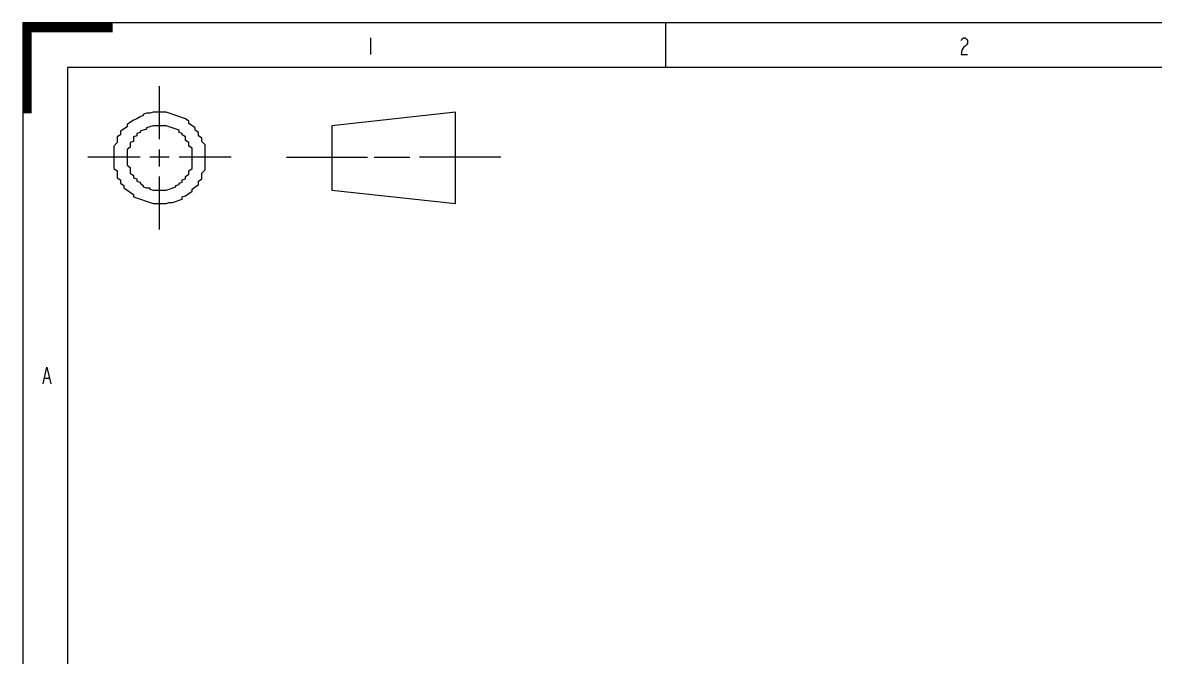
# Model space of a CAD drawing. Header units: millimetres. Extents: x -41 to 379, y -37 to 257.
# Drawn here: x -41.1 to 88.1, y 184.4 to 256.9 of the extents above; entities that cross this region are included whole.
import ezdxf
from ezdxf.lldxf.tags import DXFTag

# ---------------------------------------------------------------- set-up
doc = ezdxf.new("R2010")
doc.units = ezdxf.units.MM
doc.layers.add('EFEXPLORER-ENCLOSURE-DXF_FORMAT', color=7, linetype='Continuous')
tags = doc.linetypes.add('DASHED', pattern=[25.72, 12.86, -12.86]).pattern_tags.tags
tags[6:7] = [DXFTag(74, 4), DXFTag(75, 0), DXFTag(340, '0'), DXFTag(46, 0.0), DXFTag(50, 0.0), DXFTag(44, 0.0), DXFTag(45, 0.0)]
tags[4:5] = [DXFTag(74, 4), DXFTag(75, 0), DXFTag(340, '0'), DXFTag(46, 0.0), DXFTag(50, 0.0), DXFTag(44, 0.0), DXFTag(45, 0.0)]

msp = doc.modelspace()

# ---------------------------------------------------------------- linework, layer by layer
at = {"layer": 'EFEXPLORER-ENCLOSURE-DXF_FORMAT', "color": 18, "linetype": 'DASHED'}
for q in [(-41.14, -37.09), (378.86, 256.91)]:
    msp.add_line((-41.14, 256.91), q, dxfattribs=at)
at = {"layer": 'EFEXPLORER-ENCLOSURE-DXF_FORMAT', "color": 18, "linetype": 'Continuous'}
for p, q in [((-41.14, 256.9), (-30.9, 256.9)), ((-41.14, 256.85), (-30.9, 256.85)), ((-41.14, 256.81), (-30.9, 256.81)), ((-41.14, 256.77), (-30.9, 256.77)), ((-41.14, 256.72), (-30.9, 256.72)), ((-41.14, 256.68), (-30.9, 256.68)), ((-41.14, 256.64), (-30.9, 256.64)), ((-41.14, 256.59), (-30.9, 256.59)), ((-41.14, 256.55), (-30.9, 256.55)), ((-41.14, 256.51), (-30.9, 256.51)), ((-41.14, 256.46), (-30.9, 256.46)), ((-41.14, 256.42), (-30.9, 256.42)), ((-41.14, 256.38), (-30.9, 256.38)), ((-41.14, 256.33), (-30.9, 256.33)), ((-41.14, 256.29), (-30.9, 256.29)), ((-41.14, 256.25), (-30.9, 256.25)), ((-41.14, 256.2), (-30.9, 256.2)), ((-41.14, 256.16), (-30.9, 256.16)), ((-41.14, 256.12), (-30.9, 256.12)), ((-41.14, 256.07), (-30.9, 256.07)), ((-41.14, 256.03), (-30.9, 256.03)), ((-41.14, 255.99), (-30.9, 255.99)), ((-41.14, 255.94), (-30.9, 255.94)), ((-41.14, 255.9), (-30.9, 255.9)), ((-41.14, 255.86), (-40.12, 255.86)), ((-41.14, 255.81), (-40.12, 255.81)), ((-41.14, 255.77), (-40.12, 255.77)), ((-41.14, 255.73), (-40.12, 255.73)), ((-41.14, 255.68), (-40.12, 255.68)), ((-41.14, 255.64), (-40.12, 255.64)), ((-41.14, 255.6), (-40.12, 255.6)), ((-41.14, 255.55), (-40.12, 255.55)), ((-41.14, 255.51), (-40.12, 255.51)), ((-41.14, 255.47), (-40.12, 255.47)), ((-41.14, 255.42), (-40.12, 255.42)), ((-41.14, 255.38), (-40.12, 255.38)), ((-41.14, 255.34), (-40.12, 255.34)), ((-41.14, 255.29), (-40.12, 255.29)), ((-41.14, 255.25), (-40.12, 255.25)), ((-41.14, 255.21), (-40.12, 255.21)), ((-41.14, 255.16), (-40.12, 255.16)), ((-41.14, 255.12), (-40.12, 255.12)), ((-41.14, 255.08), (-40.12, 255.08)), ((-41.14, 255.03), (-40.12, 255.03)), ((-41.14, 254.99), (-40.12, 254.99)), ((-41.14, 254.95), (-40.12, 254.95)), ((-41.14, 254.9), (-40.12, 254.9)), ((-41.14, 254.86), (-40.12, 254.86)), ((-41.14, 254.82), (-40.12, 254.82)), ((-41.14, 254.77), (-40.12, 254.77)), ((-41.14, 254.73), (-40.12, 254.73)), ((-41.14, 254.69), (-40.12, 254.69)), ((-41.14, 254.64), (-40.12, 254.64)), ((-41.14, 254.6), (-40.12, 254.6)), ((-41.14, 254.56), (-40.12, 254.56)), ((-41.14, 254.51), (-40.12, 254.51)), ((-41.14, 254.47), (-40.12, 254.47)), ((-41.14, 254.43), (-40.12, 254.43)), ((-41.14, 254.38), (-40.12, 254.38)), ((-41.14, 254.34), (-40.12, 254.34)), ((-41.14, 254.3), (-40.12, 254.3)), ((-41.14, 254.25), (-40.12, 254.25)), ((-41.14, 254.21), (-40.12, 254.21)), ((-41.14, 254.17), (-40.12, 254.17)), ((-41.14, 254.12), (-40.12, 254.12)), ((-41.14, 254.08), (-40.12, 254.08)), ((-41.14, 254.04), (-40.12, 254.04)), ((-41.14, 253.99), (-40.12, 253.99)), ((-41.14, 253.95), (-40.12, 253.95)), ((-41.14, 253.91), (-40.12, 253.91)), ((-41.14, 253.86), (-40.12, 253.86)), ((-41.14, 253.82), (-40.12, 253.82)), ((-41.14, 253.78), (-40.12, 253.78)), ((-41.14, 253.73), (-40.12, 253.73)), ((-41.14, 253.69), (-40.12, 253.69)), ((-41.14, 253.64), (-40.12, 253.64)), ((-41.14, 253.6), (-40.12, 253.6)), ((-41.14, 253.56), (-40.12, 253.56)), ((-41.14, 253.51), (-40.12, 253.51)), ((-41.14, 253.47), (-40.12, 253.47)), ((-41.14, 253.43), (-40.12, 253.43)), ((-41.14, 253.38), (-40.12, 253.38)), ((-41.14, 253.34), (-40.12, 253.34)), ((-41.14, 253.3), (-40.12, 253.3)), ((-41.14, 253.25), (-40.12, 253.25)), ((-41.14, 253.21), (-40.12, 253.21)), ((-41.14, 253.17), (-40.12, 253.17)), ((-41.14, 253.12), (-40.12, 253.12)), ((-41.14, 253.08), (-40.12, 253.08)), ((-41.14, 253.04), (-40.12, 253.04)), ((-41.14, 252.99), (-40.12, 252.99)), ((-41.14, 252.95), (-40.12, 252.95)), ((-41.14, 252.91), (-40.12, 252.91)), ((-41.14, 252.86), (-40.12, 252.86)), ((-41.14, 252.82), (-40.12, 252.82)), ((-41.14, 252.78), (-40.12, 252.78)), ((-41.14, 252.73), (-40.12, 252.73)), ((-41.14, 252.69), (-40.12, 252.69)), ((-41.14, 252.65), (-40.12, 252.65)), ((-41.14, 252.6), (-40.12, 252.6)), ((-41.14, 252.56), (-40.12, 252.56)), ((-41.14, 252.52), (-40.12, 252.52)), ((-41.14, 252.47), (-40.12, 252.47)), ((-41.14, 252.43), (-40.12, 252.43)), ((-41.14, 252.39), (-40.12, 252.39)), ((-41.14, 252.34), (-40.12, 252.34)), ((-41.14, 252.3), (-40.12, 252.3)), ((-41.14, 252.26), (-40.12, 252.26)), ((-41.14, 252.21), (-40.12, 252.21)), ((-41.14, 252.17), (-40.12, 252.17)), ((-41.14, 252.13), (-40.12, 252.13)), ((-41.14, 252.08), (-40.12, 252.08)), ((-41.14, 252.04), (-40.12, 252.04)), ((-41.14, 252), (-40.12, 252)), ((-41.14, 251.95), (-40.12, 251.95)), ((-41.14, 251.91), (-40.12, 251.91)), ((-41.14, 251.87), (-40.12, 251.87)), ((-41.14, 251.82), (-40.12, 251.82)), ((-41.14, 251.78), (-40.12, 251.78)), ((-41.14, 251.74), (-40.12, 251.74)), ((-41.14, 251.69), (-40.12, 251.69)), ((-41.14, 251.65), (-40.12, 251.65)), ((-41.14, 251.61), (-40.12, 251.61)), ((-41.14, 251.56), (-40.12, 251.56)), ((-41.14, 251.52), (-40.12, 251.52)), ((-41.14, 251.48), (-40.12, 251.48)), ((-41.14, 251.43), (-40.12, 251.43)), ((-41.14, 251.39), (-40.12, 251.39)), ((-41.14, 251.35), (-40.12, 251.35)), ((-41.14, 251.3), (-40.12, 251.3)), ((-41.14, 251.26), (-40.12, 251.26)), ((-41.14, 251.22), (-40.12, 251.22)), ((-41.14, 251.17), (-40.12, 251.17)), ((-41.14, 251.13), (-40.12, 251.13)), ((-41.14, 251.09), (-40.12, 251.09)), ((-41.14, 251.04), (-40.12, 251.04)), ((-41.14, 251), (-40.12, 251)), ((-41.14, 250.96), (-40.12, 250.96)), ((-41.14, 250.91), (-40.12, 250.91)), ((-41.14, 250.87), (-40.12, 250.87)), ((-41.14, 250.83), (-40.12, 250.83)), ((-41.14, 250.78), (-40.12, 250.78)), ((-41.14, 250.74), (-40.12, 250.74)), ((-41.14, 250.7), (-40.12, 250.7)), ((-41.14, 250.65), (-40.12, 250.65)), ((-41.14, 250.61), (-40.12, 250.61)), ((-41.14, 250.57), (-40.12, 250.57)), ((-41.14, 250.52), (-40.12, 250.52)), ((-41.14, 250.48), (-40.12, 250.48)), ((-41.14, 250.44), (-40.12, 250.44)), ((-41.14, 250.39), (-40.12, 250.39)), ((-41.14, 250.35), (-40.12, 250.35)), ((-41.14, 250.31), (-40.12, 250.31)), ((-41.14, 250.26), (-40.12, 250.26)), ((-41.14, 250.22), (-40.12, 250.22)), ((-41.14, 250.18), (-40.12, 250.18)), ((-41.14, 250.13), (-40.12, 250.13)), ((-41.14, 250.09), (-40.12, 250.09)), ((-41.14, 250.05), (-40.12, 250.05)), ((-41.14, 250), (-40.12, 250)), ((-41.14, 249.96), (-40.12, 249.96)), ((-41.14, 249.92), (-40.12, 249.92)), ((-41.14, 249.87), (-40.12, 249.87)), ((-41.14, 249.83), (-40.12, 249.83)), ((-41.14, 249.79), (-40.12, 249.79)), ((-41.14, 249.74), (-40.12, 249.74)), ((-41.14, 249.7), (-40.12, 249.7)), ((-41.14, 249.66), (-40.12, 249.66)), ((-41.14, 249.61), (-40.12, 249.61)), ((-41.14, 249.57), (-40.12, 249.57)), ((-41.14, 249.53), (-40.12, 249.53)), ((-41.14, 249.48), (-40.12, 249.48)), ((-25.52, 243.59), (-25.52, 249.66)), ((-41.14, 249.44), (-40.12, 249.44)), ((-41.14, 249.4), (-40.12, 249.4)), ((-41.14, 249.35), (-40.12, 249.35)), ((-41.14, 249.31), (-40.12, 249.31)), ((-41.14, 249.27), (-40.12, 249.27)), ((-41.14, 249.22), (-40.12, 249.22)), ((-41.14, 249.18), (-40.12, 249.18)), ((-41.14, 249.14), (-40.12, 249.14)), ((-41.14, 249.09), (-40.12, 249.09)), ((-41.14, 249.05), (-40.12, 249.05)), ((-41.14, 249.01), (-40.12, 249.01)), ((-41.14, 248.96), (-40.12, 248.96)), ((-41.14, 248.92), (-40.12, 248.92)), ((-41.14, 248.88), (-40.12, 248.88)), ((-41.14, 248.83), (-40.12, 248.83)), ((-41.14, 248.79), (-40.12, 248.79)), ((-41.14, 248.74), (-40.12, 248.74)), ((-41.14, 248.7), (-40.12, 248.7)), ((-41.14, 248.66), (-40.12, 248.66)), ((-41.14, 248.61), (-40.12, 248.61)), ((-41.14, 248.57), (-40.12, 248.57)), ((-41.14, 248.53), (-40.12, 248.53)), ((-41.14, 248.48), (-40.12, 248.48)), ((-41.14, 248.44), (-40.12, 248.44)), ((-41.14, 248.4), (-40.12, 248.4)), ((-41.14, 248.35), (-40.12, 248.35)), ((-41.14, 248.31), (-40.12, 248.31)), ((-41.14, 248.27), (-40.12, 248.27)), ((-41.14, 248.22), (-40.12, 248.22)), ((-41.14, 248.18), (-40.12, 248.18)), ((-41.14, 248.14), (-40.12, 248.14)), ((-41.14, 248.09), (-40.12, 248.09)), ((-41.14, 248.05), (-40.12, 248.05)), ((-41.14, 248.01), (-40.12, 248.01)), ((-41.14, 247.96), (-40.12, 247.96)), ((-41.14, 247.92), (-40.12, 247.92)), ((-41.14, 247.88), (-40.12, 247.88)), ((-41.14, 247.83), (-40.12, 247.83)), ((-41.14, 247.79), (-40.12, 247.79)), ((-41.14, 247.75), (-40.12, 247.75)), ((-41.14, 247.7), (-40.12, 247.7)), ((-41.14, 247.66), (-40.12, 247.66)), ((-41.14, 247.62), (-40.12, 247.62)), ((-41.14, 247.57), (-40.12, 247.57)), ((-41.14, 247.53), (-40.12, 247.53)), ((-41.14, 247.49), (-40.12, 247.49)), ((-41.14, 247.44), (-40.12, 247.44)), ((-41.14, 247.4), (-40.12, 247.4)), ((-41.14, 247.36), (-40.12, 247.36)), ((-41.14, 247.31), (-40.12, 247.31)), ((-41.14, 247.27), (-40.12, 247.27)), ((-41.14, 247.23), (-40.12, 247.23)), ((-41.14, 247.18), (-40.12, 247.18)), ((-41.14, 247.14), (-40.12, 247.14)), ((-41.14, 247.1), (-40.12, 247.1)), ((-41.14, 247.05), (-40.12, 247.05)), ((-41.14, 247.01), (-40.12, 247.01)), ((-41.14, 246.97), (-40.12, 246.97)), ((-41.14, 246.92), (-40.12, 246.92)), ((-41.14, 246.88), (-40.12, 246.88)), ((-41.14, 246.84), (-40.12, 246.84)), ((-41.14, 246.79), (-40.12, 246.79)), ((-41.14, 246.75), (-40.12, 246.75)), ((-41.14, 246.71), (-40.12, 246.71)), ((-41.14, 246.66), (-40.12, 246.66)), ((-28.49, 245.79), (-29.23, 245.27)), ((-28.12, 245.92), (-28.49, 245.79)), ((-27.75, 246.17), (-28.12, 245.92)), ((-27.38, 246.3), (-27.75, 246.17)), ((-27.01, 246.56), (-27.38, 246.43)), ((-27.38, 246.43), (-27.38, 246.3)), ((-26.64, 246.56), (-27.01, 246.56)), ((-26.26, 246.69), (-26.64, 246.56)), ((-24.78, 246.69), (-26.26, 246.69)), ((-22.55, 245.92), (-24.78, 246.69)), ((-22.18, 245.66), (-22.55, 245.92)), ((-22.18, 245.4), (-22.18, 245.66)), ((8.24, 246.69), (-5.86, 245.14)), ((8.24, 236.24), (8.24, 246.69)), ((-29.23, 245.01), (-29.98, 244.5)), ((-29.98, 244.5), (-29.98, 244.11)), ((-29.23, 245.27), (-29.23, 245.01)), ((-27.75, 244.37), (-28.12, 244.24)), ((-27.01, 244.75), (-27.75, 244.5)), ((-27.75, 244.5), (-27.75, 244.37)), ((-26.26, 245.14), (-27.01, 244.88)), ((-27.01, 244.88), (-27.01, 244.75)), ((-24.78, 245.14), (-26.26, 245.14)), ((-23.3, 244.62), (-24.78, 245.14)), ((-23.3, 244.37), (-23.3, 244.62)), ((-22.93, 244.24), (-23.3, 244.37)), ((-21.44, 244.88), (-22.18, 245.4)), ((-21.44, 244.62), (-21.44, 244.88)), ((-21.07, 244.37), (-21.44, 244.62)), ((-21.07, 243.98), (-21.07, 244.37)), ((-5.86, 245.14), (-5.86, 237.78)), ((-30.35, 243.21), (-30.72, 242.82)), ((-29.98, 244.11), (-30.35, 243.85)), ((-30.35, 243.85), (-30.35, 243.21)), ((-28.49, 243.33), (-28.86, 243.21)), ((-28.86, 243.21), (-28.86, 242.69)), ((-28.12, 243.98), (-28.49, 243.85)), ((-28.49, 243.85), (-28.49, 243.33)), ((-28.12, 244.24), (-28.12, 243.98)), ((-22.93, 244.11), (-22.93, 244.24)), ((-22.55, 243.85), (-22.93, 244.11)), ((-22.55, 243.46), (-22.55, 243.85)), ((-22.18, 243.21), (-22.55, 243.46)), ((-22.18, 242.82), (-22.18, 243.21)), ((-20.7, 243.72), (-21.07, 243.98)), ((-20.7, 243.33), (-20.7, 243.72)), ((-20.33, 242.95), (-20.7, 243.33)), ((-30.72, 242.82), (-30.72, 240.24)), ((-28.86, 242.69), (-29.23, 242.43)), ((-29.23, 242.43), (-29.23, 240.62)), ((-25.52, 240.49), (-25.52, 242.43)), ((-21.81, 242.56), (-22.18, 242.82)), ((-21.81, 240.24), (-21.81, 242.56)), ((-20.33, 240.11), (-20.33, 242.95)), ((-27.75, 241.53), (-33.69, 241.53)), ((-29.23, 240.62), (-28.86, 240.37)), ((-24.41, 241.53), (-26.64, 241.53)), ((-17.36, 241.53), (-23.3, 241.53)), ((-11.05, 241.53), (-1.78, 241.53)), ((-1.03, 241.53), (3.05, 241.53)), ((13.44, 241.53), (4.16, 241.53)), ((-30.72, 240.24), (-30.35, 239.98)), ((-30.35, 239.98), (-30.35, 239.2)), ((-30.35, 239.2), (-29.98, 238.95)), ((-28.86, 240.37), (-28.86, 239.72)), ((-28.86, 239.72), (-28.49, 239.46)), ((-28.49, 239.46), (-28.49, 239.2)), ((-28.49, 239.2), (-28.12, 239.08)), ((-25.52, 233.27), (-25.52, 239.33)), ((-22.55, 239.33), (-22.18, 239.59)), ((-22.55, 239.08), (-22.55, 239.33)), ((-22.18, 239.98), (-21.81, 240.24)), ((-22.18, 239.59), (-22.18, 239.98)), ((-20.7, 239.72), (-20.33, 240.11)), ((-20.7, 239.08), (-20.7, 239.72)), ((-29.98, 238.95), (-29.98, 238.56)), ((-29.98, 238.56), (-29.6, 238.3)), ((-29.6, 238.3), (-29.6, 238.04)), ((-29.6, 238.04), (-28.49, 237.27)), ((-28.12, 239.08), (-28.12, 238.82)), ((-28.12, 238.82), (-27.75, 238.69)), ((-27.75, 238.69), (-27.75, 238.56)), ((-27.75, 238.56), (-27.38, 238.3)), ((-27.38, 238.3), (-27.38, 238.17)), ((-27.38, 238.17), (-27.01, 238.04)), ((-27.01, 238.04), (-26.64, 238.04)), ((-26.64, 238.04), (-26.64, 237.91)), ((-26.64, 237.91), (-26.26, 237.78)), ((-24.78, 237.78), (-23.67, 238.17)), ((-23.67, 238.3), (-23.3, 238.43)), ((-23.67, 238.17), (-23.67, 238.3)), ((-23.3, 238.56), (-22.93, 238.69)), ((-23.3, 238.43), (-23.3, 238.56)), ((-22.93, 238.95), (-22.55, 239.08)), ((-22.93, 238.69), (-22.93, 238.95)), ((-21.81, 237.91), (-21.07, 238.43)), ((-21.81, 237.66), (-21.81, 237.91)), ((-21.07, 238.82), (-20.7, 239.08)), ((-21.07, 238.43), (-21.07, 238.82)), ((-28.49, 237.27), (-28.49, 237.01)), ((-28.49, 237.01), (-26.26, 236.24)), ((-26.26, 237.78), (-24.78, 237.78)), ((-24.04, 236.37), (-22.93, 236.75)), ((-22.93, 237.01), (-22.55, 237.14)), ((-22.93, 236.75), (-22.93, 237.01)), ((-22.55, 237.14), (-21.81, 237.66)), ((-5.86, 237.78), (8.24, 236.24)), ((-26.26, 236.24), (-24.78, 236.24)), ((-24.78, 236.24), (-24.41, 236.37)), ((-24.41, 236.37), (-24.04, 236.37))]:
    msp.add_line(p, q, dxfattribs=at)
at = {"layer": 'EFEXPLORER-ENCLOSURE-DXF_FORMAT', "color": 7, "linetype": 'Continuous'}
for p, q in [((32.2, 256.91), (32.2, 251.79)), ((-1.43, 255.18), (-1.43, 253.28)), ((-36.02, 251.79), (-36.02, -31.97)), ((373.73, 251.79), (-36.02, 251.79)), ((-38.64, 216.31), (-38.11, 216.31))]:
    msp.add_line(p, q, dxfattribs=at)
for points in [[(65.95, 254.86), (66.04, 255.02), (66.22, 255.18), (66.4, 255.18), (66.58, 255.02), (66.67, 254.86), (66.67, 254.54), (66.58, 254.38), (66.4, 254.23), (66.22, 254.07), (66.04, 253.75), (65.95, 253.28), (66.67, 253.28)], [(-38.82, 215.68), (-38.38, 217.58), (-37.93, 215.68)]]:
    msp.add_lwpolyline(points, dxfattribs=at)

doc.saveas('drawing.dxf')
